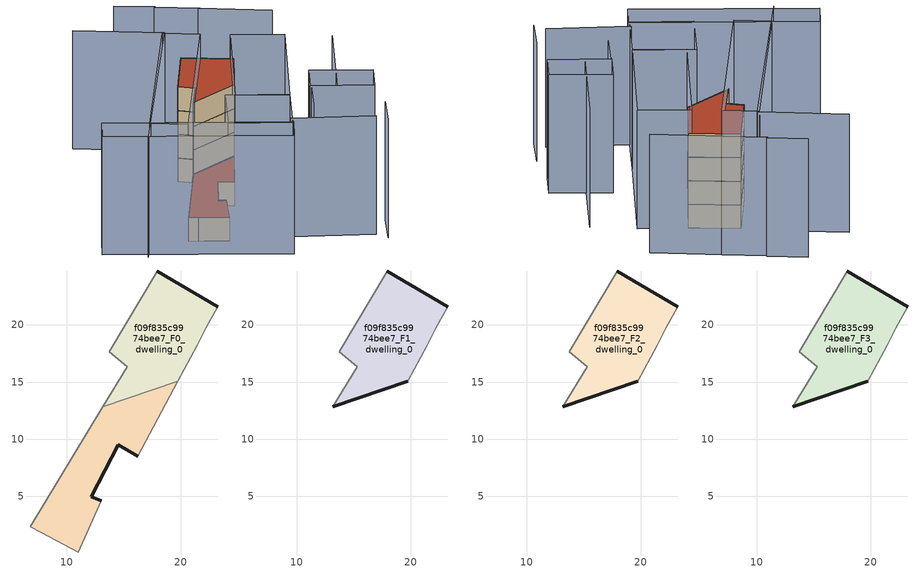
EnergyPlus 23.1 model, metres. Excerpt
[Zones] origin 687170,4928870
f09f835c9974bee7_F0_dwelling_0
 floor ground (EU_floor_Construction): 19.74,15.08 21.42,18.24 21.75,18.85 22.2,19.7 23.23,21.61 17.94,24.72 13.74,17.67 15.29,16.34 13.18,12.84 z0
 wall outside (EU_wall_Construction): 17.94,24.72 23.23,21.61 z0:3
 wall adiabatic (EU_wall_Construction): 23.23,21.61 22.2,19.7 21.75,18.85 21.42,18.24 19.74,15.08 / 13.18,12.84 15.29,16.34 13.74,17.67 17.94,24.72 z0:3
 wall to f09f835c9974bee7_F0_dwelling_1 (EU_wall_Construction): 19.74,15.08 13.18,12.84 z0:3
f09f835c9974bee7_F0_dwelling_1
 floor ground (EU_floor_Construction): 13.02,4.58 12.17,4.97 14.53,9.49 16.22,8.51 19.74,15.08 13.18,12.84 6.81,2.32 7.83,1.79 11.03,0.11 z0
 wall outside (EU_wall_Construction): 16.22,8.51 14.53,9.49 12.17,4.97 13.02,4.58 z0:3
 wall adiabatic (EU_wall_Construction): 19.74,15.08 16.22,8.51 / 13.02,4.58 11.03,0.11 7.83,1.79 6.81,2.32 13.18,12.84 z0:3
 roof outside (EU_roof_Construction): 19.74,15.08 16.22,8.51 14.53,9.49 12.17,4.97 13.02,4.58 11.03,0.11 7.83,1.79 6.81,2.32 13.18,12.84 z3
f09f835c9974bee7_F1_dwelling_0
 floor to f09f835c9974bee7_F0_dwelling_0 (EU_floor_Construction): 19.74,15.08 21.42,18.24 21.75,18.85 22.2,19.7 23.23,21.61 17.94,24.72 13.74,17.67 15.29,16.34 13.18,12.84 z3
 wall outside (EU_wall_Construction): 17.94,24.72 23.23,21.61 / 19.74,15.08 13.18,12.84 z3:6
 wall adiabatic (EU_wall_Construction): 23.23,21.61 22.2,19.7 21.75,18.85 21.42,18.24 19.74,15.08 / 13.18,12.84 15.29,16.34 13.74,17.67 17.94,24.72 z3:6
f09f835c9974bee7_F2_dwelling_0
 floor to f09f835c9974bee7_F1_dwelling_0 (EU_floor_Construction): 19.74,15.08 21.42,18.24 21.75,18.85 22.2,19.7 23.23,21.61 17.94,24.72 13.74,17.67 15.29,16.34 13.18,12.84 z6
 wall outside (EU_wall_Construction): 17.94,24.72 23.23,21.61 / 19.74,15.08 13.18,12.84 z6:9
 wall adiabatic (EU_wall_Construction): 23.23,21.61 22.2,19.7 21.75,18.85 21.42,18.24 19.74,15.08 / 13.18,12.84 15.29,16.34 13.74,17.67 17.94,24.72 z6:9
f09f835c9974bee7_F3_dwelling_0
 floor to f09f835c9974bee7_F2_dwelling_0 (EU_floor_Construction): 19.74,15.08 21.42,18.24 21.75,18.85 22.2,19.7 23.23,21.61 17.94,24.72 13.74,17.67 15.29,16.34 13.18,12.84 z9
 wall outside (EU_wall_Construction): 17.94,24.72 23.23,21.61 / 19.74,15.08 13.18,12.84 z9:12
 wall adiabatic (EU_wall_Construction): 23.23,21.61 22.2,19.7 21.75,18.85 21.42,18.24 19.74,15.08 / 13.18,12.84 15.29,16.34 13.74,17.67 17.94,24.72 z9:12
 roof outside (EU_roof_Construction): 23.23,21.61 22.2,19.7 21.75,18.85 21.42,18.24 19.74,15.08 13.18,12.84 15.29,16.34 13.74,17.67 17.94,24.72 z12
shading: 17.85,-2.17 26.84,-6.24 / 27.61,-7.7 29.61,-3.31 / 22.15,0.18 24.31,4.8 / 26.95,3.42 33.08,15.97 / 7.47,31.53 16.47,25.89 / 16.47,25.89 0.66,0.65 / 30.41,25.56 23.18,30.13 / 23.37,30.05 18.85,32.82 / 18.97,32.86 14.91,35.35 / 15.93,-6.56 -3.77,3.69 / -3.77,3.69 -2.03,7.03 / -2.03,7.03 17.67,-3.22 / 17.67,-3.22 15.93,-6.56 / 20.95,3.83 17.48,-3.25 / 17.48,-3.25 10.79,0.03 / 10.79,0.03 14.26,7.11 / 14.26,7.11 20.95,3.83 / 30.84,1.55 24.19,4.86 / 24.19,4.86 26.09,8.68 / 26.09,8.68 32.74,5.37 / 32.74,5.37 30.84,1.55 / 28.5,18.98 20.91,3.75 / 20.91,3.75 15.26,6.57 / 15.26,6.57 22.84,21.8 / 22.84,21.8 28.5,18.98 / 2.87,4.35 16.12,25.92 / 16.12,25.92 19.89,23.6 / 19.89,23.6 6.64,2.04 / 6.64,2.04 2.87,4.35 z0:15
[Building]
EU S2 Campaign: North Axis=0; Terrain=City; Solar Distribution=FullExterior
[Site:Location]
Bologna: Latitude=44.5; Longitude=11.25; Time Zone=1; Elevation=37
[SizingPeriod:WeatherFileDays]
AnnualSizingPeriod: Begin Month=1; Begin Day of Month=1; End Month=12; End Day of Month=31; Day of Week for Start Day=Monday; Use Weather File Daylight Saving Period=No; Use Weather File Rain and Snow Indicators=No
[MATERIAL]
EU_InternalMass_Material: Roughness=MediumRough; Thickness=0.1; Conductivity=1; Density=1800; Specific Heat=900; Thermal Absorptance=0.9; Solar Absorptance=0.7; Visible Absorptance=0.7
[MATERIAL:NOMASS] Roughness=MediumRough; Thermal Absorptance=0.9; Solar Absorptance=0.7; Visible Absorptance=0.7
Name | Thermal Resistance
EU_wall_NoMass | 0.937881
EU_roof_NoMass | 0.548572
EU_floor_NoMass | 0.71348
[CONSTRUCTION]
EU_wall_Construction: EU_wall_NoMass
EU_roof_Construction: EU_roof_NoMass
EU_floor_Construction: EU_floor_NoMass
EU_InternalMass_Construction: EU_InternalMass_Material
[ZONE] Type=1; Multiplier=1; Ceiling Height=autocalculate; Floor Area=autocalculate; Part of Total Floor Area=Yes
Name | Volume
f09f835c9974bee7_F0_dwelling_0 | 181.165
f09f835c9974bee7_F1_dwelling_0; f09f835c9974bee7_F2_dwelling_0; f09f835c9974bee7_F3_dwelling_0 | 181.164
f09f835c9974bee7_F0_dwelling_1 | 181.163
[INTERNALMASS] Construction=EU_InternalMass_Construction
Name | Zone or ZoneList | Surface Area
f09f835c9974bee7_F0_dwelling_0_EU_InternalMass | f09f835c9974bee7_F0_dwelling_0 | 60.3881
f09f835c9974bee7_F0_dwelling_1_EU_InternalMass | f09f835c9974bee7_F0_dwelling_1 | 60.3879
f09f835c9974bee7_F1_dwelling_0_EU_InternalMass | f09f835c9974bee7_F1_dwelling_0 | 120.779
f09f835c9974bee7_F2_dwelling_0_EU_InternalMass | f09f835c9974bee7_F2_dwelling_0 | 120.779
f09f835c9974bee7_F3_dwelling_0_EU_InternalMass | f09f835c9974bee7_F3_dwelling_0 | 120.779
[OTHEREQUIPMENT] Fuel Type=Electricity; Design Level Calculation Method=Watts/Area; Power per Zone Floor Area=1; Fraction Latent=0; Fraction Radiant=0; Fraction Lost=0; Carbon Dioxide Generation Rate=0; EndUse Subcategory=EU_Step8_InternalGains
Name | Zone or ZoneList or Space or SpaceList | Schedule
EU_Step8_InternalGain_f09f835c9974bee7_F0_dwelling_0_f000 | f09f835c9974bee7_F0_dwelling_0 | EU_Step8_GainSchedule_f09f835c9974bee7_F0_dwelling_0_f000
EU_Step8_InternalGain_f09f835c9974bee7_F0_dwelling_1_f000 | f09f835c9974bee7_F0_dwelling_1 | EU_Step8_GainSchedule_f09f835c9974bee7_F0_dwelling_1_f000
EU_Step8_InternalGain_f09f835c9974bee7_F1_dwelling_0_f000 | f09f835c9974bee7_F1_dwelling_0 | EU_Step8_GainSchedule_f09f835c9974bee7_F1_dwelling_0_f000
EU_Step8_InternalGain_f09f835c9974bee7_F2_dwelling_0_f000 | f09f835c9974bee7_F2_dwelling_0 | EU_Step8_GainSchedule_f09f835c9974bee7_F2_dwelling_0_f000
EU_Step8_InternalGain_f09f835c9974bee7_F3_dwelling_0_f000 | f09f835c9974bee7_F3_dwelling_0 | EU_Step8_GainSchedule_f09f835c9974bee7_F3_dwelling_0_f000
[ZONEVENTILATION:DESIGNFLOWRATE] Schedule=EU_AlwaysOn; Design Flow Rate Calculation Method=AirChanges/Hour; Air Changes per Hour=0.687892; Ventilation Type=Natural; Fan Pressure Rise=0; Fan Total Efficiency=1; Constant Term Coefficient=1; Temperature Term Coefficient=0; Velocity Term Coefficient=0; Velocity Squared Term Coefficient=0; Minimum Indoor Temperature=-100; Maximum Indoor Temperature=100; Delta Temperature=-100; Minimum Outdoor Temperature=-100; Maximum Outdoor Temperature=100; Maximum Wind Speed=40
Name | Zone or ZoneList or Space or SpaceList
EU_ConstantAir_f09f835c9974bee7_F0_dwelling_0 | f09f835c9974bee7_F0_dwelling_0
EU_ConstantAir_f09f835c9974bee7_F0_dwelling_1 | f09f835c9974bee7_F0_dwelling_1
EU_ConstantAir_f09f835c9974bee7_F1_dwelling_0 | f09f835c9974bee7_F1_dwelling_0
EU_ConstantAir_f09f835c9974bee7_F2_dwelling_0 | f09f835c9974bee7_F2_dwelling_0
EU_ConstantAir_f09f835c9974bee7_F3_dwelling_0 | f09f835c9974bee7_F3_dwelling_0
[SIZING:ZONE] Zone Cooling Design Supply Air Temperature Input Method=SupplyAirTemperature; Zone Cooling Design Supply Air Temperature=13; Zone Heating Design Supply Air Temperature Input Method=SupplyAirTemperature; Zone Heating Design Supply Air Temperature=50; Zone Cooling Design Supply Air Humidity Ratio=0.008; Zone Heating Design Supply Air Humidity Ratio=0.008; Cooling Design Air Flow Method=DesignDay; Cooling Design Air Flow Rate=0; Cooling Minimum Air Flow per Zone Floor Area=0.000762; Cooling Minimum Air Flow=0; Cooling Minimum Air Flow Fraction=0.2; Heating Design Air Flow Method=DesignDay; Heating Design Air Flow Rate=0; Heating Maximum Air Flow per Zone Floor Area=0.002032; Heating Maximum Air Flow=0.141576; Heating Maximum Air Flow Fraction=0.3; Account for Dedicated Outdoor Air System=No; Dedicated Outdoor Air System Control Strategy=NeutralSupplyAir; Dedicated Outdoor Air Low Setpoint Temperature for Design=autosize; Dedicated Outdoor Air High Setpoint Temperature for Design=autosize; Zone Load Sizing Method=Sensible Load Only No Latent Load; Zone Latent Cooling Design Supply Air Humidity Ratio Input Method=HumidityRatioDifference; Zone Cooling Design Supply Air Humidity Ratio Difference=0.005; Zone Latent Heating Design Supply Air Humidity Ratio Input Method=HumidityRatioDifference; Zone Humidification Design Supply Air Humidity Ratio Difference=0.005
f09f835c9974bee7_F0_dwelling_0; f09f835c9974bee7_F0_dwelling_1; f09f835c9974bee7_F1_dwelling_0; f09f835c9974bee7_F2_dwelling_0; f09f835c9974bee7_F3_dwelling_0
[ThermostatSetpoint:DualSetpoint] Heating Setpoint Temperature Schedule=HVACTemplate-Always 20; Cooling Setpoint Temperature Schedule=HVACTemplate-Always 50
EU_HeatOnly_f09f835c9974bee7_F0_dwelling_0 Dual SP Control; EU_HeatOnly_f09f835c9974bee7_F0_dwelling_1 Dual SP Control; EU_HeatOnly_f09f835c9974bee7_F1_dwelling_0 Dual SP Control; EU_HeatOnly_f09f835c9974bee7_F2_dwelling_0 Dual SP Control; EU_HeatOnly_f09f835c9974bee7_F3_dwelling_0 Dual SP Control
[ZoneControl:Thermostat] Control Type Schedule=HVACTemplate-Always 4
Name | Zone or ZoneList | Control
f09f835c9974bee7_F0_dwelling_0 Thermostat | f09f835c9974bee7_F0_dwelling_0 | EU_HeatOnly_f09f835c9974bee7_F0_dwelling_0 Dual SP Control
f09f835c9974bee7_F0_dwelling_1 Thermostat | f09f835c9974bee7_F0_dwelling_1 | EU_HeatOnly_f09f835c9974bee7_F0_dwelling_1 Dual SP Control
f09f835c9974bee7_F1_dwelling_0 Thermostat | f09f835c9974bee7_F1_dwelling_0 | EU_HeatOnly_f09f835c9974bee7_F1_dwelling_0 Dual SP Control
f09f835c9974bee7_F2_dwelling_0 Thermostat | f09f835c9974bee7_F2_dwelling_0 | EU_HeatOnly_f09f835c9974bee7_F2_dwelling_0 Dual SP Control
f09f835c9974bee7_F3_dwelling_0 Thermostat | f09f835c9974bee7_F3_dwelling_0 | EU_HeatOnly_f09f835c9974bee7_F3_dwelling_0 Dual SP Control
[Zone equipment]
f09f835c9974bee7_F0_dwelling_0: f09f835c9974bee7_F0_dwelling_0 Ideal Loads Air System
f09f835c9974bee7_F0_dwelling_1: f09f835c9974bee7_F0_dwelling_1 Ideal Loads Air System
f09f835c9974bee7_F1_dwelling_0: f09f835c9974bee7_F1_dwelling_0 Ideal Loads Air System
f09f835c9974bee7_F2_dwelling_0: f09f835c9974bee7_F2_dwelling_0 Ideal Loads Air System
f09f835c9974bee7_F3_dwelling_0: f09f835c9974bee7_F3_dwelling_0 Ideal Loads Air System
[ZoneHVAC:IdealLoadsAirSystem] Availability Schedule=EU_AlwaysOn; Maximum Heating Supply Air Temperature [C]=50; Minimum Cooling Supply Air Temperature [C]=13; Maximum Heating Supply Air Humidity Ratio [kg-H20/kg-air]=0.0156; Minimum Cooling Supply Air Humidity Ratio [kg-H20/kg-air]=0.0077; Heating Limit=NoLimit; Cooling Limit=NoLimit; Heating Availability Schedule=EU_AlwaysOn; Cooling Availability Schedule=EU_CoolingOff; Dehumidification Control Type=ConstantSensibleHeatRatio; Cooling Sensible Heat Ratio=0.7; Humidification Control Type=None; Demand Controlled Ventilation Type=None; Outdoor Air Economizer Type=NoEconomizer; Heat Recovery Type=None; Sensible Heat Recovery Effectiveness=0.7; Latent Heat Recovery Effectiveness=0.65
f09f835c9974bee7_F0_dwelling_0 Ideal Loads Air System; f09f835c9974bee7_F0_dwelling_1 Ideal Loads Air System; f09f835c9974bee7_F1_dwelling_0 Ideal Loads Air System; f09f835c9974bee7_F2_dwelling_0 Ideal Loads Air System; f09f835c9974bee7_F3_dwelling_0 Ideal Loads Air System
[SCHEDULE:CONSTANT]
Name | Hourly Value
EU_AlwaysOn | 1
EU_CoolingOff | 0
[SCHEDULE:FILE] Column Number=1; Rows to Skip at Top=0; Number of Hours of Data=8760; Column Separator=Comma; Interpolate to Timestep=No; Minutes per Item=60; Adjust Schedule for Daylight Savings=Yes
Name | File
EU_Step8_GainSchedule_f09f835c9974bee7_F0_dwelling_0_f000 | ../../schedules/f09f835c9974bee7/f09f835c9974bee7_F0_dwelling_0_f000_gain.csv
EU_Step8_GainSchedule_f09f835c9974bee7_F0_dwelling_1_f000 | ../../schedules/f09f835c9974bee7/f09f835c9974bee7_F0_dwelling_1_f000_gain.csv
EU_Step8_GainSchedule_f09f835c9974bee7_F1_dwelling_0_f000 | ../../schedules/f09f835c9974bee7/f09f835c9974bee7_F1_dwelling_0_f000_gain.csv
EU_Step8_GainSchedule_f09f835c9974bee7_F2_dwelling_0_f000 | ../../schedules/f09f835c9974bee7/f09f835c9974bee7_F2_dwelling_0_f000_gain.csv
EU_Step8_GainSchedule_f09f835c9974bee7_F3_dwelling_0_f000 | ../../schedules/f09f835c9974bee7/f09f835c9974bee7_F3_dwelling_0_f000_gain.csv
[Schedule:Compact]
HVACTemplate-Always 20: Through: 12/31, For: AllDays, Until: 24:00, 20
HVACTemplate-Always 50: Through: 12/31, For: AllDays, Until: 24:00, 50
HVACTemplate-Always 4: Through: 12/31, For: AllDays, Until: 24:00, 4
